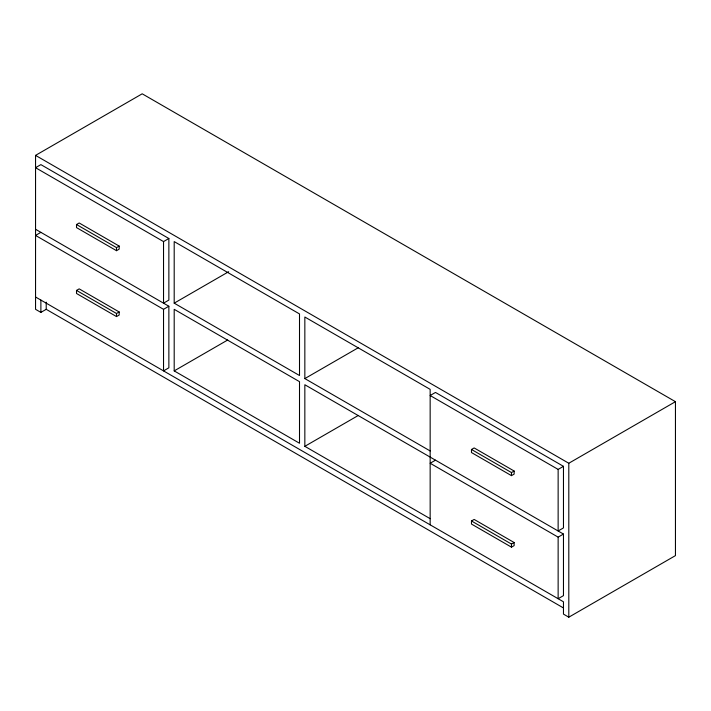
<?xml version="1.0" encoding="UTF-8"?>
<svg xmlns="http://www.w3.org/2000/svg" width="711" height="711" viewBox="0 0 711 711"><rect width="100%" height="100%" fill="white"/><g stroke="black" fill="none" stroke-linecap="round" stroke-linejoin="round"><path stroke-width="1.07" d="M563.032 607.701L46.215 309.321L40.883 312.396L35.55 309.321L35.55 155.38L142.2 93.808L675.45 401.679L675.45 555.62L568.8 617.192L563.467 614.108L563.467 601.799L35.55 297.002M40.883 232.355L35.55 235.43L163.53 309.321L168.863 306.237L168.863 367.818L163.53 370.893L163.53 309.321M76.512 224.525L79.179 222.978L119.172 246.077L119.172 249.152L116.506 250.69L76.512 227.6L76.512 224.525L116.506 247.615L119.172 246.077M76.512 290.408L79.179 288.87L119.172 311.96L119.172 315.035L116.506 316.573L76.512 293.483L76.512 290.408L116.506 313.498L119.172 311.96M163.53 241.589L168.863 238.505L168.863 300.086L163.53 303.162L163.53 241.589L35.55 167.698L40.883 164.623L168.863 238.505M174.195 303.162L299.509 375.515L299.509 313.933L174.195 241.589L174.195 303.162L228.675 271.709M174.195 370.893L299.509 443.246L299.509 381.665L174.195 309.321L174.195 370.893L227.724 339.991M430.155 524.825L430.155 389.361L304.841 317.017L304.841 378.59L358.371 347.688M435.488 460.177L430.155 463.252L558.135 537.143L558.135 598.715L563.467 595.64L563.467 534.068L304.841 384.749L304.841 446.321L358.371 415.42M471.482 449.476L474.148 447.939L514.142 471.029L514.142 474.104L511.476 475.641L471.482 452.552L471.482 449.476L511.476 472.566L514.142 471.029M558.135 469.411L563.467 466.336L563.467 527.909L558.135 530.984L558.135 469.411L430.155 395.52L435.488 392.445L563.467 466.336M35.55 155.38L568.8 463.252L675.45 401.679M471.482 520.976L474.148 519.439L514.142 542.529L514.142 545.613L511.476 547.15L471.482 524.06L471.482 520.976L511.476 544.066L514.142 542.529M558.135 537.143L563.467 534.068M304.841 378.59L430.155 450.943M35.55 229.271L168.863 306.237M304.841 446.321L430.155 518.675M568.8 463.252L568.8 617.192M511.476 472.566L511.476 475.641M511.476 544.066L511.476 547.15M116.506 247.615L116.506 250.69M116.506 313.498L116.506 316.573M46.215 302.139L46.215 309.321M40.883 300.086L40.883 312.396"/></g></svg>
